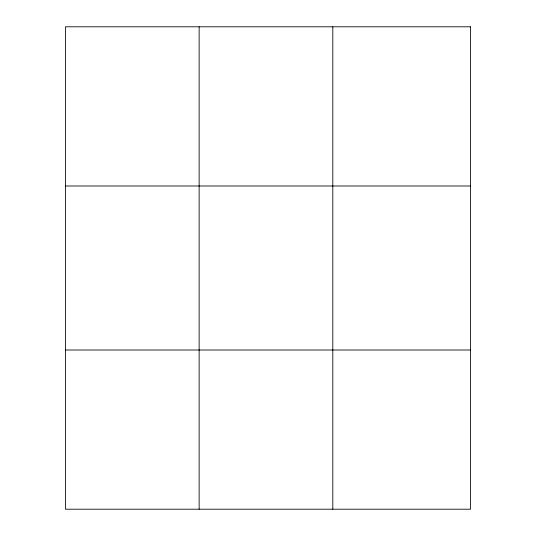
<?xml version="1.0" encoding="UTF-8"?>
<svg xmlns="http://www.w3.org/2000/svg" width="536" height="536" viewBox="0 0 536 536"><rect width="100%" height="100%" fill="white"/><g stroke="black" fill="none" stroke-linecap="round" stroke-linejoin="round"><path stroke-width="0.8" d="M199.137 26.8L199.137 509.2M332.809 26.8L332.809 509.2M65.466 185.992L470.534 185.992M65.466 350.008L470.534 350.008M470.534 26.8L470.534 509.2L65.466 509.2L65.466 26.8L470.534 26.8"/></g></svg>
